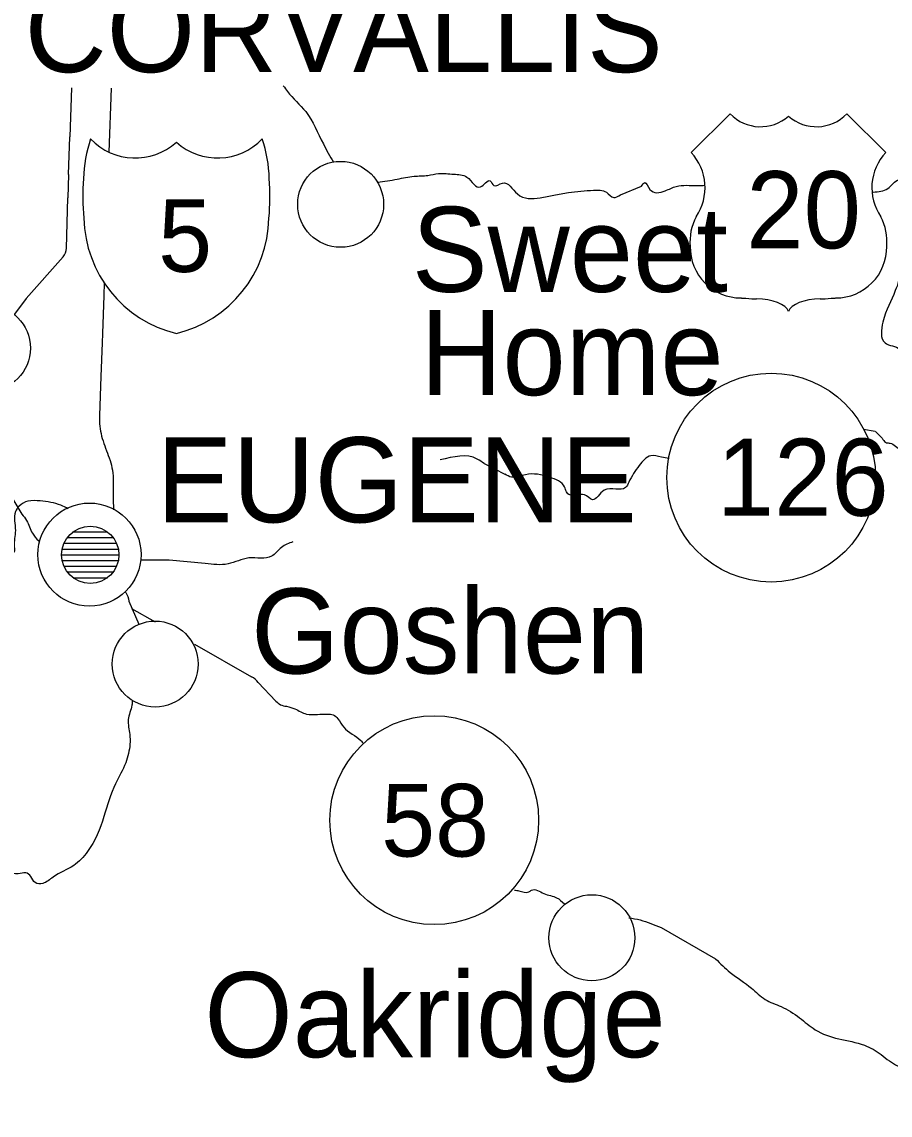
# Model space of a CAD drawing. Extents: x 0 to 1.42, y 0 to 0.92.
# Drawn here: x 0.13875 to 0.17017, y 0.47711 to 0.51664 of the extents above; entities that cross this region are included whole.
import ezdxf

# ---------------------------------------------------------------- set-up
doc = ezdxf.new("R2010")
doc.units = 0
doc.layers.add('P_ODOT_PLAN_TBlock', color=7, linetype='Continuous')

msp = doc.modelspace()

# ---------------------------------------------------------------- linework, layer by layer
at = {"layer": 'P_ODOT_PLAN_TBlock'}
for p, q in [((0.1405462267344666, 0.5142461775263816), (0.14049110862422387, 0.512476492486992)), ((0.1419907805402474, 0.5142455213583765), (0.141906791038922, 0.5119279360565523)), ((0.16437824773184193, 0.5133144189961978), (0.16296584615703877, 0.5119141565289997)), ((0.17000915324365948, 0.5119141565289997), (0.16859707975285884, 0.5133144189961978)), ((0.1404484577055887, 0.511116584350509), (0.14049110862422387, 0.512476492486992)), ((0.1404484577055887, 0.511116584350509), (0.1404222109864286, 0.5102720961615457)), ((0.1604113842148011, 0.5103865974738686), (0.16117057056649411, 0.5106917155841048)), ((0.14036545245627094, 0.508457135531631), (0.1404222109864286, 0.5102720961615457)), ((0.14102293277121852, 0.5087156657153319), (0.14102293277121852, 0.5087156657153319)), ((0.14766860206257015, 0.5087156657153319), (0.14766860206257015, 0.5087156657153319)), ((0.13891138421477503, 0.5066372536418411), (0.1402450456320979, 0.5081441434056271)), ((0.14173618736438134, 0.5072064793636258), (0.14171945508093634, 0.5067412562665391)), ((0.14171945508093634, 0.5067412562665391), (0.1416699143985086, 0.505372817946316)), ((0.13891138421477503, 0.5066372536418411), (0.1384845469444534, 0.5060637628282189)), ((0.1416699143985086, 0.505372817946316), (0.14165777529090356, 0.5050378441930221)), ((0.14165777529090356, 0.5050378441930221), (0.1416134839523209, 0.5038167155841048)), ((0.1416134839523209, 0.5038167155841048), (0.1415626309339482, 0.5024052982612767)), ((0.16962070180010294, 0.5018295108597018), (0.16919878578959122, 0.5018967680775496)), ((0.1376728671544076, 0.500624458366257), (0.13875488815178944, 0.49883541637149986)), ((0.15547667292869885, 0.5006661250329172), (0.1562227359208118, 0.5002875161090456)), ((0.1405931427449718, 0.49819794917992494), (0.1418437989129443, 0.49819794917992494)), ((0.14027719786307555, 0.4977832510171757), (0.14217844458223564, 0.4977832510171757)), ((0.140400885527111, 0.49799060009853396), (0.14205442883419764, 0.49799060009853396)), ((0.14019648920167777, 0.49736920902243154), (0.14225882515966345, 0.49736920902243154)), ((0.14020895639325273, 0.4975762300198199), (0.14223421886045085, 0.4975762300198199)), ((0.1402151899890728, 0.49716185994107326), (0.14224045245627095, 0.49716185994107326)), ((0.14027719786307555, 0.49695451085971487), (0.14217844458223564, 0.49695451085971487)), ((0.14322306400482737, 0.4971720305447282), (0.14308198788934182, 0.49717596755262833)), ((0.14408231597331828, 0.49717563946862575), (0.14322306400482737, 0.4971720305447282)), ((0.1453890745035085, 0.4970591696523528), (0.14408231597331828, 0.49717563946862575)), ((0.14039465193132353, 0.49674748986232653), (0.14204819523841014, 0.49674748986232653)), ((0.14060528185257684, 0.49654014078096825), (0.14185003250876438, 0.49654014078096825)), ((0.14262956006779992, 0.49569073133212976), (0.14299143670822642, 0.49486100692269397)), ((0.14272568867673036, 0.4954249833006337), (0.14357673854548372, 0.49494073133214933)), ((0.1449966860520519, 0.4941329885500036), (0.14705869392606766, 0.49296041637150634)), ((0.1473044288342237, 0.49275077070222806), (0.14794812962161874, 0.4920821355316179)), ((0.16188087240376448, 0.48389479957361264), (0.16385167292869232, 0.4827579885499905))]:
    msp.add_line(p, q, dxfattribs=at)
for centre, radius in [((0.15028717927615162, 0.510039744703254), 0.001554058146264166), ((0.13751199882995738, 0.5048426892570598), 0.001554058146264166), ((0.16586377799204588, 0.5001605125203442), 0.003776361295868173), ((0.14120166841187137, 0.49737472678537137), 0.001864869767875699), ((0.14123027720945716, 0.49736852625037825), 0.0010360387599511413), ((0.1435783401466352, 0.4934185313393321), 0.001554058146264166), ((0.1536742274671115, 0.48777274458505354), 0.003776361295868173), ((0.15937770311685634, 0.48352297140929074), 0.001554058146264166)]:
    msp.add_circle(centre, radius, dxfattribs=at)
for centre, radius, start, end in [((0.165475436419392, 0.5143636723914797), 0.0015181963981867417, 223.721725, 311.8133583333333), ((0.16749981844245293, 0.5143636723914797), 0.0015181963981925014, 228.1866416666667, 316.278275), ((0.14585479610587357, 0.5108446049657328), 0.004871391022451439, 161.30430000000007, 178.47916944444452), ((0.14285594769809737, 0.5139510700133998), 0.002235379820858693, 223.721725, 311.8133583333333), ((0.1458357517100538, 0.5139510700133998), 0.0022353798209609993, 228.1866416666667, 316.278275), ((0.14283690330227763, 0.5108446049657328), 0.004871391022450432, 1.5208305555555555, 18.695700000000002), ((0.16161597683523846, 0.5106421189394406), 0.00185533938103796, 325.56330833333334, 43.29224999999998), ((0.1713592780266065, 0.5106421189394406), 0.0018553393810379602, 136.70774999999998, 214.43669166666666), ((0.14973865200971576, 0.510334747212068), 0.008776825999527976, 175.82385833333333, 185.22534166666668), ((0.13895304739840283, 0.510334747212068), 0.008776825999526878, 354.7746583333333, 4.176141666666671), ((0.14538444623201174, 0.5096330096556668), 0.004387240057401905, 181.27443611111113, 256.30638888888893), ((0.1433072531761395, 0.5096330096556668), 0.004387240057563848, 283.69361111111107, 358.72556388888887), ((0.1648704284057999, 0.5086909418473915), 0.00194593235830201, 152.38509166666668, 185.20752222222222), ((0.168104826456208, 0.5086909418473915), 0.0019459323583020099, 354.79247777777783, 27.614908333333403), ((0.13978201231357829, 0.5085022618679276), 0.0005851972628909698, 322.27851111111113, 355.5833416666667), ((0.164774203028657, 0.5084962208864009), 0.001841764082887993, 179.4368638888889, 269.9698333333333), ((0.16820105183318793, 0.5084962208864009), 0.001841764082892067, 270.03016666666673, 0.5631361111111914), ((0.14684152972901587, 0.4924564824605643), 0.0005485359376391278, 32.44571944444445, 66.68635555555556)]:
    msp.add_arc(centre, radius, start, end, dxfattribs=at)
for centre, major_axis, ratio, start_param, end_param in [((0.16505504837036394, 0.5066367279812172), (-0.0002818148579238288, 1.7729355267765018e-05), 0.005170072319291653, 0, 3.141592653589793), ((0.1653356639381208, 0.5060914687598198), (-0.0011650951827422513, 2.6487183356334424e-06), 0.4527783463777452, 3.292906251715743, 4.71238898038469), ((0.1676395909237893, 0.5060914687598198), (-0.0011650951827381773, -2.6487183356244126e-06), 0.45277834637932846, 4.71238898038469, 6.1318717090536365), ((0.16792020649148098, 0.5066367279812172), (0.00028181485792788674, 1.7729355268020395e-05), 0.005170072449716757, 3.141592653589793, 6.283185307179586)]:
    msp.add_ellipse(centre, major_axis=major_axis, ratio=ratio, start_param=start_param, end_param=end_param, dxfattribs=at)
for points in [[(0.1482138776531148, 0.5143245895998594), (0.14836446820428287, 0.514120521358396), (0.14902358893921056, 0.5133902063977531), (0.14966236846676312, 0.512225836319026), (0.15002326085521453, 0.5115617943242557)], [(0.1695583658420977, 0.5104843665027464), (0.17007903513342976, 0.5106080541667819), (0.1704835626924914, 0.5109289203085208), (0.171132184739729, 0.5108019518045903), (0.17175226347988645, 0.5112743927494722), (0.172273588939191, 0.511630691962051), (0.17272601676073288, 0.5116654688649512), (0.1728713579680559, 0.5116808888124512)], [(0.1516246388079509, 0.5108406657153579), (0.15233330022527375, 0.5109492615158633), (0.15294255219380373, 0.5110549045604763), (0.15343959943789823, 0.5110847602035339), (0.15382969130140225, 0.5111510331694066), (0.1543756230599194, 0.5111270830381665), (0.1548585626924914, 0.5110230804135011), (0.15534937634076582, 0.5106687497048398), (0.15569517686571976, 0.5108911906497281), (0.15583330022528025, 0.5107166499673199), (0.1561380902515465, 0.5108094977363553), (0.15668238159011616, 0.5104148126969787), (0.1575055443197619, 0.5102740646654631), (0.15799832647201897, 0.5103665843505285), (0.15852719786308855, 0.5104636972114014), (0.15944091177384973, 0.5105506394686192), (0.15990154169509654, 0.5104735397310864), (0.16016499313867258, 0.5102894846129957), (0.1604113842148011, 0.5103865974738686)], [(0.16117057056649411, 0.5106917155841048), (0.1612870403827671, 0.5108232772639079), (0.1614737201727803, 0.5105765581038093), (0.16202424510717, 0.5105260331694066), (0.16242778841425662, 0.5106904032481598), (0.16318467817802965, 0.5107153376313424), (0.16347700101268836, 0.510726820570975)], [(0.171132184739729, 0.5108019518045903), (0.17096026872921075, 0.5101822011484027), (0.17073585928040488, 0.5092711119095641), (0.17073585928040488, 0.5083600226707254), (0.17057739471346925, 0.5076073979988225), (0.17035298526466336, 0.5069207182087897), (0.16990383828301653, 0.5057852195211127), (0.1699832346085019, 0.5050325948492097), (0.17051144983159902, 0.5048078573164012), (0.17051144983159902, 0.5039761644030155), (0.17051144983159902, 0.5033685528544656), (0.17073585928040488, 0.5027612693898855), (0.17096026872921075, 0.5022330541667885), (0.1710393369706936, 0.5017048389436913), (0.1705518041622816, 0.5011720305447542)], [(0.1415626309339482, 0.5024013612534092), (0.14156164668197316, 0.5021999176838359), (0.1416922241098012, 0.501484366502753), (0.1419438645297422, 0.5007816105972478), (0.14203179103893507, 0.5004236709646888), (0.14205442883419764, 0.4996277392061455), (0.14207608237751773, 0.4989915843505155)], [(0.16963152857173042, 0.5018275423557519), (0.16990810337488654, 0.5015414531169132), (0.17002883828302956, 0.5014210462927727), (0.17016302463472255, 0.5014079229331927), (0.1705518041622816, 0.5011720305447542), (0.17073651544837737, 0.5011736709647018)], [(0.15547667292869885, 0.5006661250329172), (0.1552325784405229, 0.5008321355316179), (0.15389301151138252, 0.5007986709646953)], [(0.16217450757436813, 0.5008514924869854), (0.16189038683944695, 0.5008997208334682), (0.161505544319788, 0.5009499176838358), (0.1610918304090138, 0.500597883563127), (0.16071289340113978, 0.499995193274387), (0.1605954393328918, 0.4997986709646887), (0.15982477004156626, 0.49970680744762835), (0.15939760468724207, 0.4993593665027595), (0.15910757844050336, 0.4995388284450102), (0.15857936321740623, 0.49953128251324513), (0.15845895639326577, 0.4996434872376481), (0.158388418335523, 0.4998222930119263), (0.15784839208879078, 0.5001726867127203), (0.1569756886767173, 0.500264222145778), (0.1564737201727803, 0.5001759675526153), (0.1562227359208118, 0.5002875161090456)], [(0.14043402201006366, 0.4990299701772806), (0.1401672897265926, 0.49915857910115863), (0.13941597739063458, 0.49931704366809426), (0.1389770010126753, 0.4993049045604893), (0.13865383828301653, 0.49913134813005605), (0.13852752594705853, 0.4989348258203253), (0.1385196519313235, 0.498250770702215), (0.1384806099365859, 0.4976562825132452), (0.13846617424102828, 0.49745057385183433), (0.13841663355863315, 0.49740168933737916), (0.13824668605206494, 0.4974020174213816), (0.13749471754813444, 0.49745746361559434), (0.13709314274496529, 0.4976037890749249)], [(0.13875488815178944, 0.49883541637149986), (0.1389245075743551, 0.498607726082799), (0.13913480941163847, 0.49814808041349457), (0.13936348395231438, 0.49787019327439347)], [(0.1485632871019337, 0.4978344321195509), (0.14814662043526705, 0.4976356132219001), (0.14779163355863315, 0.49731474708016127), (0.1469717516688498, 0.49725405154210356), (0.1462142057371043, 0.4970371880250627), (0.1453890745035085, 0.4970591696523528)], [(0.14250718473970944, 0.4960158625657386), (0.14251538683944695, 0.4960050357940785), (0.14262956006779992, 0.49569073133212976)], [(0.14275456006781298, 0.4920913218833304), (0.14273618736438787, 0.4919308888124447), (0.1426039695166123, 0.4914082510171952), (0.14265941571085758, 0.490871505610358), (0.14261118736440742, 0.4901828573164078), (0.14251079366360697, 0.48984788356311393), (0.1421400587554705, 0.48909329038726096), (0.14172667292869884, 0.4879095633531337), (0.14112923198380392, 0.48663659747386856), (0.1406295600678195, 0.4861372536418541), (0.13988415324364645, 0.48571435337939994), (0.1395114498315925, 0.48548731925863897), (0.1392342188604639, 0.48551947148961655), (0.13907837896545078, 0.48573436650273993), (0.13889563618330505, 0.4858734741143081), (0.13862234222004394, 0.4858295108596954), (0.13822864143264238, 0.48590201742138817), (0.13785593802055585, 0.4856749833006598), (0.1371170928762054, 0.4848049045604762), (0.13695469130140225, 0.4845903376313554)], [(0.14794812962161874, 0.4920821355316179), (0.14811348395231438, 0.4919482772638948), (0.14832805088146778, 0.4918908625657321), (0.14863644983159902, 0.4917976867127267), (0.14905180416228814, 0.491610678838711), (0.14944977004155974, 0.4915982116471035), (0.1498116466819862, 0.4916080541667885), (0.15001276216755705, 0.4915860725394984), (0.1501912398578327, 0.4914390909121953), (0.15040154169511608, 0.4911356132219066), (0.15101833959537855, 0.4906500489174446), (0.15111020311243892, 0.49054637437674914)], [(0.15657542620952572, 0.4852415843505155), (0.1567391401203064, 0.48522518015104044), (0.15709215849299027, 0.48518121689646027), (0.1571948487817107, 0.4852438809384355), (0.1576420272594075, 0.48512413028226753), (0.15810200101268182, 0.4849689465552268), (0.15838415324365296, 0.4847550357940785)], [(0.1607184708289548, 0.484240600098534), (0.16112299838801644, 0.4841667812008962), (0.16187824773184192, 0.4838957838255876), (0.16188087240376448, 0.48389479957361264)], [(0.16385167292869232, 0.4827579885499905), (0.164381200487767, 0.48227045574157856), (0.16515416636701255, 0.4817002457678514), (0.16564596426729455, 0.48129473395681477), (0.16622240783684183, 0.48103226676521366), (0.16688809025152695, 0.4806316762140196), (0.16745567555336424, 0.4801995895998528), (0.16830508500220268, 0.479866256266539), (0.16923454694443385, 0.4796402063977531), (0.1698378934011463, 0.4793022798885668), (0.17014169917540498, 0.4790703245079958), (0.17043664668198621, 0.4788925029856926), (0.17127227660323951, 0.47847419589907847), (0.1719248356583446, 0.4780155344817491), (0.17225554431976844, 0.4775870567914473), (0.1722870403827736, 0.47733279169958387), (0.17245698788934183, 0.4771096945867229)]]:
    msp.add_spline(points, degree=3, dxfattribs=at)

# ---------------------------------------------------------------- texts
for s, height, p in [('CORVALLIS', 0.003075787401574803, (0.13885462568461737, 0.5148190121720313)), ('20', 0.0027887125984251966, (0.1649632214851293, 0.5084489334318933)), ('5', 0.0026246712598425198, (0.14368599051399417, 0.5075968993111324)), ('Sweet', 0.003075787401574803, (0.1528618435323734, 0.5068747864502596)), ('Home', 0.003075787401574803, (0.1531702424825046, 0.5031421749017096)), ('EUGENE', 0.003075787401574803, (0.14363448132764897, 0.49854342162084364)), ('126', 0.0027887125984251966, (0.163893667679355, 0.49877931400931463)), ('Goshen', 0.003075787401574803, (0.1470472109864351, 0.49307721427178186)), ('58', 0.0026246712598425198, (0.15175226347988646, 0.4864604163715129)), ('Oakridge', 0.003075787401574803, (0.14535692227253086, 0.47920483894369137))]:
    msp.add_text(s, height=height, dxfattribs=at).set_placement(p)

doc.saveas('drawing.dxf')
